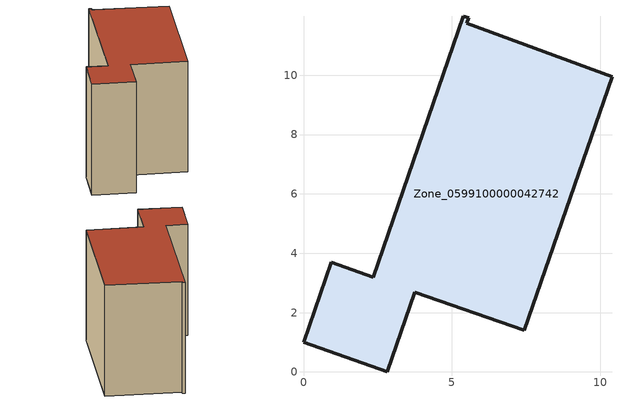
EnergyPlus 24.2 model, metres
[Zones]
Zone_0599100000042742
 floor ground (C_G): 5.57,11.93 5.5,11.76 10.4,9.94 7.43,1.4 3.75,2.68 2.82,0 0,1 0.94,3.7 2.34,3.19 5.38,12 z0
 wall outside (C_F): 0,1 2.82,0 3.75,2.68 7.43,1.4 10.4,9.94 5.5,11.76 5.57,11.93 5.38,12 2.34,3.19 0.94,3.7 0,1 z0:8.15
 roof outside (C_R): 5.38,12 2.34,3.19 0.94,3.7 0,1 2.82,0 3.75,2.68 7.43,1.4 10.4,9.94 5.5,11.76 5.57,11.93 z8.15
[BUILDING]
Pand.0599100000042742: North Axis=0; Terrain=City; Loads Convergence Tolerance Value=0.04; Temperature Convergence Tolerance Value=0.4; Solar Distribution=FullExterior; Maximum Number of Warmup Days=25; Minimum Number of Warmup Days=1
[Site:Location]
Rotterdam.The.Hague.AP_ZH_NLD Design_Conditions: Latitude=51.96; Longitude=4.45; Time Zone=1; Elevation=-4.5
[SITE:GROUNDTEMPERATURE:BUILDINGSURFACE]
18, 18, 18, 18, 18, 18, 18, 18, 18, 18, 18, 18
[MATERIAL] Thermal Absorptance=0.9; Solar Absorptance=0.7; Visible Absorptance=0.7
Name | Roughness | Thickness | Conductivity | Density | Specific Heat
G.TI.1992-2005 | MediumSmooth | 0.15 | 0.06 | 540 | 1210
F.TI.1992-2005 | Rough | 0.3 | 0.12 | 1920 | 840
R.TI.1992-2005 | MediumRough | 0.2 | 0.08 | 1500 | 1000
[CONSTRUCTION]
C_G: G.TI.1992-2005
C_F: F.TI.1992-2005
C_R: R.TI.1992-2005
[ZONE]
Zone_0599100000042742: Type=1; Multiplier=1; Ceiling Height=Autocalculate; Volume=Autocalculate; Floor Area=autocalculate; Part of Total Floor Area=Yes
[ZONEINFILTRATION:DESIGNFLOWRATE]
Infil_Zone_0599100000042742: Zone or ZoneList or Space or SpaceList=Zone_0599100000042742; Schedule=AlwaysOn; Design Flow Rate Calculation Method=Flow/Area; Flow Rate per Floor Area=0.0015; Constant Term Coefficient=1; Temperature Term Coefficient=0; Velocity Term Coefficient=0; Velocity Squared Term Coefficient=0
[HVACTEMPLATE:ZONE:IDEALLOADSAIRSYSTEM]
Zone_0599100000042742: Maximum Heating Supply Air Temperature=50; Minimum Cooling Supply Air Temperature=13; Maximum Heating Supply Air Humidity Ratio=0.0156; Minimum Cooling Supply Air Humidity Ratio=0.0077; Heating Limit=NoLimit; Cooling Limit=NoLimit; Dehumidification Control Type=ConstantSensibleHeatRatio; Cooling Sensible Heat Ratio=0.7; Dehumidification Setpoint=60; Humidification Control Type=None; Humidification Setpoint=30; Outdoor Air Method=None; Outdoor Air Flow Rate per Person=0.00944; Outdoor Air Flow Rate per Zone Floor Area=0; Outdoor Air Flow Rate per Zone=0; Demand Controlled Ventilation Type=None; Outdoor Air Economizer Type=NoEconomizer; Heat Recovery Type=None; Sensible Heat Recovery Effectiveness=0.7; Latent Heat Recovery Effectiveness=0.65
[ZONECONTROL:THERMOSTAT]
ThermostatControl_Zone_0599100000042742: Zone or ZoneList=Zone_0599100000042742; Control Type Schedule=DualSetpointControlType; Control 1=Thermostat_Zone_0599100000042742; Temperature Difference Between Cutout And Setpoint=0
[THERMOSTATSETPOINT:DUALSETPOINT]
Thermostat_Zone_0599100000042742: Heating Setpoint Temperature Schedule=HeatingSetpoint_Zone_0599100000042742; Cooling Setpoint Temperature Schedule=CoolingSetpoint_Zone_0599100000042742
[SCHEDULE:COMPACT]
HeatingSetpoint_Zone_0599100000042742: Through: 12/31, For: AllDays, Until: 24:00, 21
CoolingSetpoint_Zone_0599100000042742: Through: 12/31, For: AllDays, Until: 24:00, 24
DualSetpointControlType: Through: 12/31, For: AllDays, Until: 24:00, 4
AlwaysOn: Through: 12/31, For: AllDays, Until: 24:00, 1
